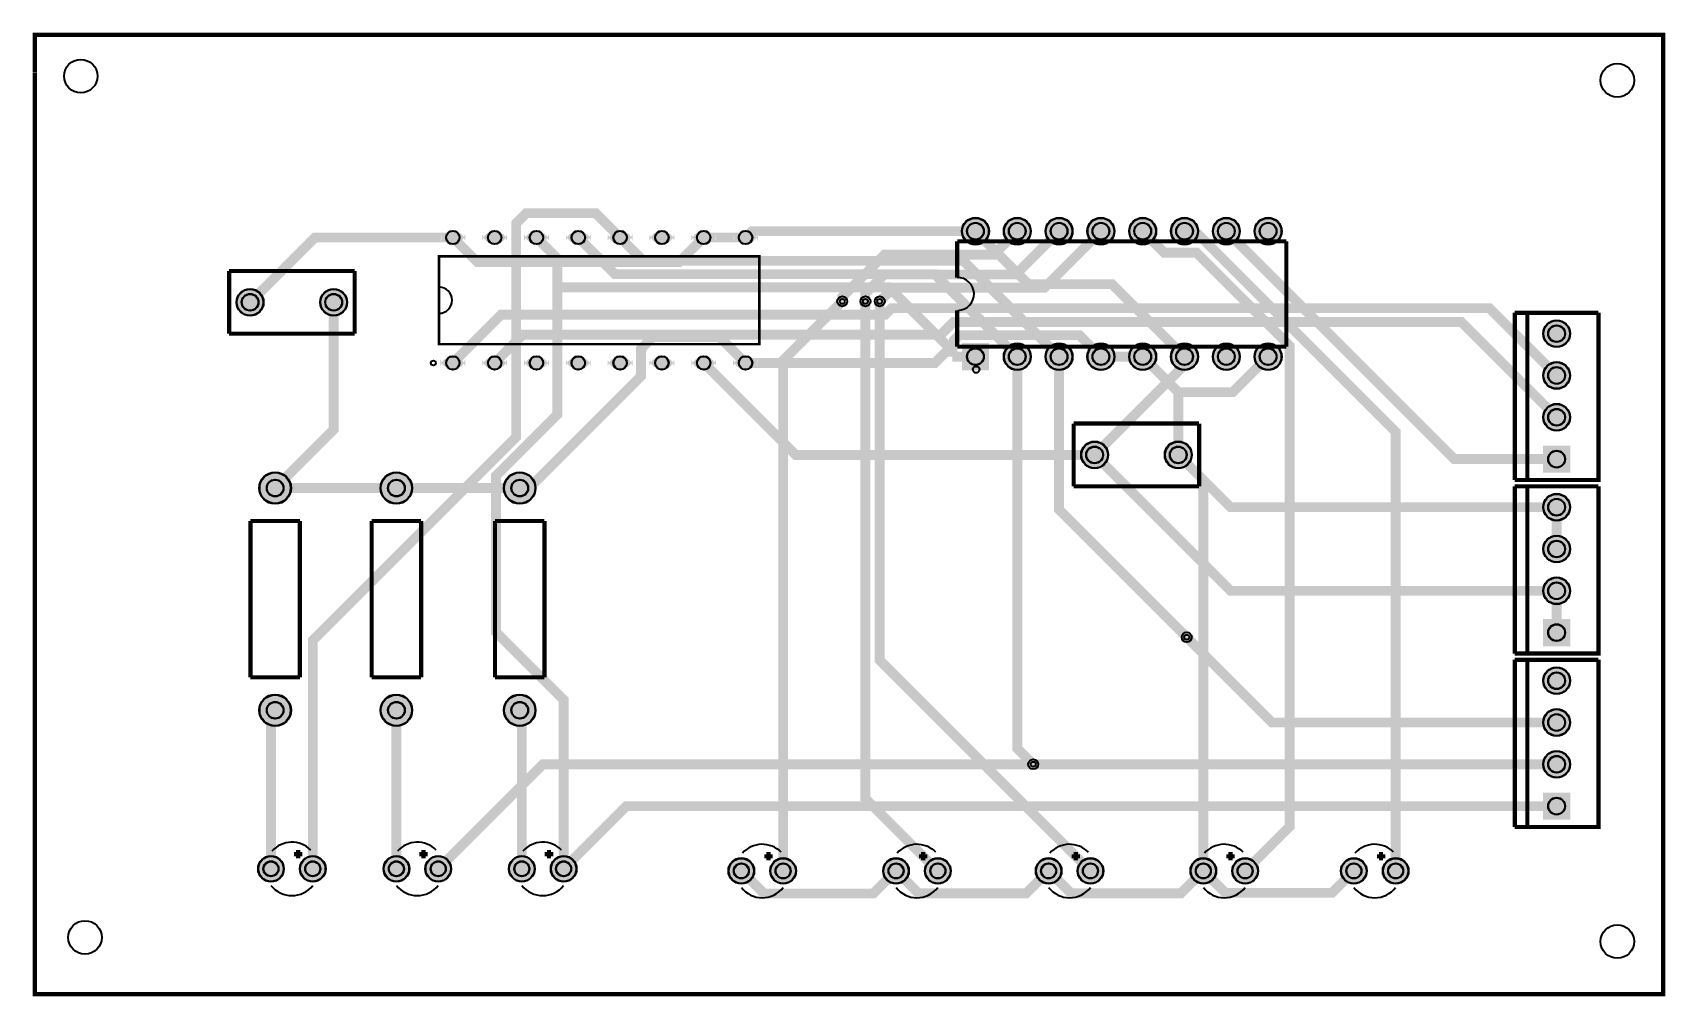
# Model space of a CAD drawing. Header units: millimetres. Extents: x 1.7 to 100.8, y 6.9 to 65.4.
import ezdxf

# ---------------------------------------------------------------- set-up
doc = ezdxf.new("R2010")
doc.units = ezdxf.units.MM
for name, color, linetype, true_color in [('BoardOutLine', 7, 'Continuous', 0xff00ff), ('BottomLayer', 7, 'Continuous', 0x0000ff), ('BottomSolderMaskLayer', 7, 'Continuous', 0xaa00ff), ('Document', 7, 'Continuous', 0xffffff), ('Hole', 7, 'Continuous', 0x222222), ('Multi-Layer', 7, 'Continuous', 0xc0c0c0), ('TopLayer', 7, 'Continuous', 0xff0000), ('TopSilkLayer', 7, 'Continuous', 0xffcc00), ('TopSolderMaskLayer', 7, 'Continuous', 0x800080)]:
    doc.layers.add(name, color=color, linetype=linetype, true_color=true_color)

msp = doc.modelspace()

# ---------------------------------------------------------------- hatches: boundary and pattern name
at = {"layer": 'BottomSolderMaskLayer'}
for points in [[(58.102, 53.341, 1), (59.752, 53.341, 1)], [(60.642, 53.341, 1), (62.292, 53.341, 1)], [(63.182, 53.341, 1), (64.832, 53.341, 1)], [(65.722, 53.341, 1), (67.372, 53.341, 1)], [(68.262, 53.341, 1), (69.912, 53.341, 1)], [(70.802, 53.341, 1), (72.452, 53.341, 1)], [(73.342, 53.341, 1), (74.992, 53.341, 1)], [(75.882, 53.341, 1), (77.532, 53.341, 1)], [(27.933, 53.147, -0.785398), (26.423, 53.147), (26.423, 52.771, -0.785398), (27.933, 52.771)], [(30.473, 53.147, -0.785398), (28.963, 53.147), (28.963, 52.771, -0.785398), (30.473, 52.771)], [(33.013, 53.147, -0.785398), (31.503, 53.147), (31.503, 52.771, -0.785398), (33.013, 52.771)], [(35.553, 53.147, -0.785398), (34.043, 53.147), (34.043, 52.771, -0.785398), (35.553, 52.771)], [(38.093, 53.147, -0.785398), (36.583, 53.147), (36.583, 52.771, -0.785398), (38.093, 52.771)], [(40.633, 53.147, -0.785398), (39.123, 53.147), (39.123, 52.771, -0.785398), (40.633, 52.771)], [(43.173, 53.147, -0.785398), (41.663, 53.147), (41.663, 52.771, -0.785398), (43.173, 52.771)], [(45.713, 53.147, -0.785398), (44.203, 53.147), (44.203, 52.771, -0.785398), (45.713, 52.771)], [(14.034, 49.022, 1), (15.684, 49.022, 1)], [(19.114, 49.022, 1), (20.764, 49.022, 1)], [(93.409, 47.117, 1), (95.059, 47.117, 1)], [(27.933, 45.527, -0.785398), (26.423, 45.527), (26.423, 45.151, -0.785398), (27.933, 45.151)], [(30.473, 45.527, -0.785398), (28.963, 45.527), (28.963, 45.151, -0.785398), (30.473, 45.151)], [(33.013, 45.527, -0.785398), (31.503, 45.527), (31.503, 45.151, -0.785398), (33.013, 45.151)], [(35.553, 45.527, -0.785398), (34.043, 45.527), (34.043, 45.151, -0.785398), (35.553, 45.151)], [(38.093, 45.527, -0.785398), (36.583, 45.527), (36.583, 45.151, -0.785398), (38.093, 45.151)], [(40.633, 45.527, -0.785398), (39.123, 45.527), (39.123, 45.151, -0.785398), (40.633, 45.151)], [(43.173, 45.527, -0.785398), (41.663, 45.527), (41.663, 45.151, -0.785398), (43.173, 45.151)], [(45.713, 45.527, -0.785398), (44.203, 45.527), (44.203, 45.151, -0.785398), (45.713, 45.151)], [(58.102, 44.895), (58.102, 46.546), (59.752, 46.546), (59.752, 44.895)], [(60.642, 45.721, 1), (62.292, 45.721, 1)], [(63.182, 45.721, 1), (64.832, 45.721, 1)], [(65.722, 45.721, 1), (67.372, 45.721, 1)], [(68.262, 45.721, 1), (69.912, 45.721, 1)], [(70.802, 45.721, 1), (72.452, 45.721, 1)], [(73.342, 45.721, 1), (74.992, 45.721, 1)], [(75.882, 45.721, 1), (77.532, 45.721, 1)], [(93.409, 44.577, 1), (95.059, 44.577, 1)], [(93.409, 42.037, 1), (95.059, 42.037, 1)], [(65.342, 39.751, 1), (66.992, 39.751, 1)], [(70.422, 39.751, 1), (72.072, 39.751, 1)], [(93.409, 38.672), (93.409, 40.322), (95.059, 40.322), (95.059, 38.672)], [(15.418, 37.738, 1), (17.348, 37.738, 1)], [(22.784, 37.738, 1), (24.714, 37.738, 1)], [(30.277, 37.738, 1), (32.207, 37.738, 1)], [(93.409, 36.576, 1), (95.059, 36.576, 1)], [(93.409, 34.036, 1), (95.059, 34.036, 1)], [(93.409, 31.496, 1), (95.059, 31.496, 1)], [(93.409, 28.131), (93.409, 29.781), (95.059, 29.781), (95.059, 28.131)], [(93.409, 26.035, 1), (95.059, 26.035, 1)], [(15.418, 24.238, 1), (17.348, 24.238, 1)], [(22.784, 24.238, 1), (24.714, 24.238, 1)], [(30.277, 24.238, 1), (32.207, 24.238, 1)], [(93.409, 23.495, 1), (95.059, 23.495, 1)], [(93.409, 20.955, 1), (95.059, 20.955, 1)], [(93.409, 17.59), (93.409, 19.24), (95.059, 19.24), (95.059, 17.59)], [(15.342, 14.605, 1), (16.916, 14.605, 1)], [(17.882, 14.605, 1), (19.456, 14.605, 1)], [(22.962, 14.605, 1), (24.536, 14.605, 1)], [(25.502, 14.605, 1), (27.076, 14.605, 1)], [(30.582, 14.605, 1), (32.156, 14.605, 1)], [(33.122, 14.605, 1), (34.696, 14.605, 1)], [(43.917, 14.478, 1), (45.491, 14.478, 1)], [(46.457, 14.478, 1), (48.031, 14.478, 1)], [(53.315, 14.478, 1), (54.889, 14.478, 1)], [(55.855, 14.478, 1), (57.429, 14.478, 1)], [(62.586, 14.478, 1), (64.16, 14.478, 1)], [(65.126, 14.478, 1), (66.7, 14.478, 1)], [(71.984, 14.478, 1), (73.558, 14.478, 1)], [(74.524, 14.478, 1), (76.098, 14.478, 1)], [(81.128, 14.478, 1), (82.702, 14.478, 1)], [(83.668, 14.478, 1), (85.242, 14.478, 1)]]:
    msp.add_hatch(color=256, dxfattribs=at).paths.add_polyline_path(points)
at = {"layer": 'Multi-Layer'}
for points in [[(58.127, 53.341, 1), (59.727, 53.341, 1)], [(60.667, 53.341, 1), (62.267, 53.341, 1)], [(63.207, 53.341, 1), (64.807, 53.341, 1)], [(65.747, 53.341, 1), (67.347, 53.341, 1)], [(68.287, 53.341, 1), (69.887, 53.341, 1)], [(70.827, 53.341, 1), (72.427, 53.341, 1)], [(73.367, 53.341, 1), (74.967, 53.341, 1)], [(75.907, 53.341, 1), (77.507, 53.341, 1)], [(27.908, 53.141, -0.785398), (26.448, 53.141), (26.448, 52.777, -0.785398), (27.908, 52.777)], [(30.448, 53.141, -0.785398), (28.988, 53.141), (28.988, 52.777, -0.785398), (30.448, 52.777)], [(32.988, 53.141, -0.785398), (31.528, 53.141), (31.528, 52.777, -0.785398), (32.988, 52.777)], [(35.528, 53.141, -0.785398), (34.068, 53.141), (34.068, 52.777, -0.785398), (35.528, 52.777)], [(38.068, 53.141, -0.785398), (36.608, 53.141), (36.608, 52.777, -0.785398), (38.068, 52.777)], [(40.608, 53.141, -0.785398), (39.148, 53.141), (39.148, 52.777, -0.785398), (40.608, 52.777)], [(43.148, 53.141, -0.785398), (41.688, 53.141), (41.688, 52.777, -0.785398), (43.148, 52.777)], [(45.688, 53.141, -0.785398), (44.228, 53.141), (44.228, 52.777, -0.785398), (45.688, 52.777)], [(14.059, 49.022, 1), (15.659, 49.022, 1)], [(19.139, 49.022, 1), (20.739, 49.022, 1)], [(93.434, 47.117, 1), (95.034, 47.117, 1)], [(27.908, 45.521, -0.785398), (26.448, 45.521), (26.448, 45.157, -0.785398), (27.908, 45.157)], [(30.448, 45.521, -0.785398), (28.988, 45.521), (28.988, 45.157, -0.785398), (30.448, 45.157)], [(32.988, 45.521, -0.785398), (31.528, 45.521), (31.528, 45.157, -0.785398), (32.988, 45.157)], [(35.528, 45.521, -0.785398), (34.068, 45.521), (34.068, 45.157, -0.785398), (35.528, 45.157)], [(38.068, 45.521, -0.785398), (36.608, 45.521), (36.608, 45.157, -0.785398), (38.068, 45.157)], [(40.608, 45.521, -0.785398), (39.148, 45.521), (39.148, 45.157, -0.785398), (40.608, 45.157)], [(43.148, 45.521, -0.785398), (41.688, 45.521), (41.688, 45.157, -0.785398), (43.148, 45.157)], [(45.688, 45.521, -0.785398), (44.228, 45.521), (44.228, 45.157, -0.785398), (45.688, 45.157)], [(58.127, 44.921), (58.127, 46.521), (59.727, 46.521), (59.727, 44.921)], [(60.667, 45.721, 1), (62.267, 45.721, 1)], [(63.207, 45.721, 1), (64.807, 45.721, 1)], [(65.747, 45.721, 1), (67.347, 45.721, 1)], [(68.287, 45.721, 1), (69.887, 45.721, 1)], [(70.827, 45.721, 1), (72.427, 45.721, 1)], [(73.367, 45.721, 1), (74.967, 45.721, 1)], [(75.907, 45.721, 1), (77.507, 45.721, 1)], [(93.434, 44.577, 1), (95.034, 44.577, 1)], [(93.434, 42.037, 1), (95.034, 42.037, 1)], [(65.367, 39.751, 1), (66.967, 39.751, 1)], [(70.447, 39.751, 1), (72.047, 39.751, 1)], [(93.434, 38.697), (93.434, 40.297), (95.034, 40.297), (95.034, 38.697)], [(15.443, 37.738, 1), (17.323, 37.738, 1)], [(22.809, 37.738, 1), (24.689, 37.738, 1)], [(30.302, 37.738, 1), (32.182, 37.738, 1)], [(93.434, 36.576, 1), (95.034, 36.576, 1)], [(93.434, 34.036, 1), (95.034, 34.036, 1)], [(93.434, 31.496, 1), (95.034, 31.496, 1)], [(93.434, 28.156), (93.434, 29.756), (95.034, 29.756), (95.034, 28.156)], [(93.434, 26.035, 1), (95.034, 26.035, 1)], [(15.443, 24.238, 1), (17.323, 24.238, 1)], [(22.809, 24.238, 1), (24.689, 24.238, 1)], [(30.302, 24.238, 1), (32.182, 24.238, 1)], [(93.434, 23.495, 1), (95.034, 23.495, 1)], [(93.434, 20.955, 1), (95.034, 20.955, 1)], [(93.434, 17.615), (93.434, 19.215), (95.034, 19.215), (95.034, 17.615)], [(15.367, 14.605, 1), (16.891, 14.605, 1)], [(17.907, 14.605, 1), (19.431, 14.605, 1)], [(22.987, 14.605, 1), (24.511, 14.605, 1)], [(25.527, 14.605, 1), (27.051, 14.605, 1)], [(30.607, 14.605, 1), (32.131, 14.605, 1)], [(33.147, 14.605, 1), (34.671, 14.605, 1)], [(43.942, 14.478, 1), (45.466, 14.478, 1)], [(46.482, 14.478, 1), (48.006, 14.478, 1)], [(53.34, 14.478, 1), (54.864, 14.478, 1)], [(55.88, 14.478, 1), (57.404, 14.478, 1)], [(62.611, 14.478, 1), (64.135, 14.478, 1)], [(65.151, 14.478, 1), (66.675, 14.478, 1)], [(72.009, 14.478, 1), (73.533, 14.478, 1)], [(74.549, 14.478, 1), (76.073, 14.478, 1)], [(81.153, 14.478, 1), (82.677, 14.478, 1)], [(83.693, 14.478, 1), (85.217, 14.478, 1)]]:
    msp.add_hatch(color=256, dxfattribs=at).paths.add_polyline_path(points)
at = {"layer": 'TopSolderMaskLayer'}
for points in [[(58.102, 53.341, 1), (59.752, 53.341, 1)], [(60.642, 53.341, 1), (62.292, 53.341, 1)], [(63.182, 53.341, 1), (64.832, 53.341, 1)], [(65.722, 53.341, 1), (67.372, 53.341, 1)], [(68.262, 53.341, 1), (69.912, 53.341, 1)], [(70.802, 53.341, 1), (72.452, 53.341, 1)], [(73.342, 53.341, 1), (74.992, 53.341, 1)], [(75.882, 53.341, 1), (77.532, 53.341, 1)], [(27.933, 53.147, -0.785398), (26.423, 53.147), (26.423, 52.771, -0.785398), (27.933, 52.771)], [(30.473, 53.147, -0.785398), (28.963, 53.147), (28.963, 52.771, -0.785398), (30.473, 52.771)], [(33.013, 53.147, -0.785398), (31.503, 53.147), (31.503, 52.771, -0.785398), (33.013, 52.771)], [(35.553, 53.147, -0.785398), (34.043, 53.147), (34.043, 52.771, -0.785398), (35.553, 52.771)], [(38.093, 53.147, -0.785398), (36.583, 53.147), (36.583, 52.771, -0.785398), (38.093, 52.771)], [(40.633, 53.147, -0.785398), (39.123, 53.147), (39.123, 52.771, -0.785398), (40.633, 52.771)], [(43.173, 53.147, -0.785398), (41.663, 53.147), (41.663, 52.771, -0.785398), (43.173, 52.771)], [(45.713, 53.147, -0.785398), (44.203, 53.147), (44.203, 52.771, -0.785398), (45.713, 52.771)], [(14.034, 49.022, 1), (15.684, 49.022, 1)], [(19.114, 49.022, 1), (20.764, 49.022, 1)], [(93.409, 47.117, 1), (95.059, 47.117, 1)], [(27.933, 45.527, -0.785398), (26.423, 45.527), (26.423, 45.151, -0.785398), (27.933, 45.151)], [(30.473, 45.527, -0.785398), (28.963, 45.527), (28.963, 45.151, -0.785398), (30.473, 45.151)], [(33.013, 45.527, -0.785398), (31.503, 45.527), (31.503, 45.151, -0.785398), (33.013, 45.151)], [(35.553, 45.527, -0.785398), (34.043, 45.527), (34.043, 45.151, -0.785398), (35.553, 45.151)], [(38.093, 45.527, -0.785398), (36.583, 45.527), (36.583, 45.151, -0.785398), (38.093, 45.151)], [(40.633, 45.527, -0.785398), (39.123, 45.527), (39.123, 45.151, -0.785398), (40.633, 45.151)], [(43.173, 45.527, -0.785398), (41.663, 45.527), (41.663, 45.151, -0.785398), (43.173, 45.151)], [(45.713, 45.527, -0.785398), (44.203, 45.527), (44.203, 45.151, -0.785398), (45.713, 45.151)], [(58.102, 44.895), (58.102, 46.546), (59.752, 46.546), (59.752, 44.895)], [(60.642, 45.721, 1), (62.292, 45.721, 1)], [(63.182, 45.721, 1), (64.832, 45.721, 1)], [(65.722, 45.721, 1), (67.372, 45.721, 1)], [(68.262, 45.721, 1), (69.912, 45.721, 1)], [(70.802, 45.721, 1), (72.452, 45.721, 1)], [(73.342, 45.721, 1), (74.992, 45.721, 1)], [(75.882, 45.721, 1), (77.532, 45.721, 1)], [(93.409, 44.577, 1), (95.059, 44.577, 1)], [(93.409, 42.037, 1), (95.059, 42.037, 1)], [(65.342, 39.751, 1), (66.992, 39.751, 1)], [(70.422, 39.751, 1), (72.072, 39.751, 1)], [(93.409, 38.672), (93.409, 40.322), (95.059, 40.322), (95.059, 38.672)], [(15.418, 37.738, 1), (17.348, 37.738, 1)], [(22.784, 37.738, 1), (24.714, 37.738, 1)], [(30.277, 37.738, 1), (32.207, 37.738, 1)], [(93.409, 36.576, 1), (95.059, 36.576, 1)], [(93.409, 34.036, 1), (95.059, 34.036, 1)], [(93.409, 31.496, 1), (95.059, 31.496, 1)], [(93.409, 28.131), (93.409, 29.781), (95.059, 29.781), (95.059, 28.131)], [(93.409, 26.035, 1), (95.059, 26.035, 1)], [(15.418, 24.238, 1), (17.348, 24.238, 1)], [(22.784, 24.238, 1), (24.714, 24.238, 1)], [(30.277, 24.238, 1), (32.207, 24.238, 1)], [(93.409, 23.495, 1), (95.059, 23.495, 1)], [(93.409, 20.955, 1), (95.059, 20.955, 1)], [(93.409, 17.59), (93.409, 19.24), (95.059, 19.24), (95.059, 17.59)], [(15.342, 14.605, 1), (16.916, 14.605, 1)], [(17.882, 14.605, 1), (19.456, 14.605, 1)], [(22.962, 14.605, 1), (24.536, 14.605, 1)], [(25.502, 14.605, 1), (27.076, 14.605, 1)], [(30.582, 14.605, 1), (32.156, 14.605, 1)], [(33.122, 14.605, 1), (34.696, 14.605, 1)], [(43.917, 14.478, 1), (45.491, 14.478, 1)], [(46.457, 14.478, 1), (48.031, 14.478, 1)], [(53.315, 14.478, 1), (54.889, 14.478, 1)], [(55.855, 14.478, 1), (57.429, 14.478, 1)], [(62.586, 14.478, 1), (64.16, 14.478, 1)], [(65.126, 14.478, 1), (66.7, 14.478, 1)], [(71.984, 14.478, 1), (73.558, 14.478, 1)], [(74.524, 14.478, 1), (76.098, 14.478, 1)], [(81.128, 14.478, 1), (82.702, 14.478, 1)], [(83.668, 14.478, 1), (85.242, 14.478, 1)]]:
    msp.add_hatch(color=256, dxfattribs=at).paths.add_polyline_path(points)

# ---------------------------------------------------------------- linework, layer by layer
at = {"layer": 'BoardOutLine', "const_width": 0.254}
msp.add_lwpolyline([(1.778, 62.992), (1.778, 65.278), (100.711, 65.278), (100.711, 6.985), (1.778, 6.985), (1.778, 62.969)], dxfattribs=at)
at = {"layer": 'BottomLayer', "const_width": 0.6}
for points in [[(37.338, 52.959), (35.855, 54.442), (31.651, 54.442), (31.026, 53.817), (31.026, 40.842), (18.669, 28.485), (18.669, 14.605)], [(71.627, 45.721), (67.226, 50.122), (62.146, 50.122), (58.927, 53.341)], [(69.087, 53.341), (70.389, 52.039), (72.362, 52.039), (78.017, 46.383), (78.017, 17.184), (75.311, 14.478)], [(84.455, 14.478), (84.455, 41.146), (72.26, 53.341), (71.627, 53.341)], [(94.234, 39.497), (88.011, 39.497), (74.167, 53.341)], [(32.258, 52.959), (33.528, 51.689), (33.528, 49.928)], [(61.467, 45.721), (56.457, 50.731), (37.026, 50.731), (34.798, 52.959)], [(37.338, 52.959), (38.754, 51.543), (58.185, 51.543), (64.007, 45.721)], [(33.528, 49.928), (33.528, 42.209), (29.794, 38.475), (29.794, 28.98), (33.909, 24.865), (33.909, 14.605)], [(33.528, 49.928), (53.669, 49.928), (57.525, 46.071), (57.525, 45.721)], [(16.383, 37.738), (19.939, 41.294), (19.939, 49.022)], [(50.837, 49.081), (47.244, 45.488), (47.244, 14.478)], [(52.241, 49.081), (52.241, 18.879), (56.642, 14.478)], [(65.913, 14.478), (53.11, 27.281), (53.11, 49.081)], [(31.242, 37.738), (31.805, 37.738), (38.608, 44.541), (38.608, 46.201), (39.311, 46.904), (43.393, 46.904), (44.958, 45.339)], [(58.927, 45.721), (57.525, 45.721)], [(62.438, 20.955), (61.467, 21.926), (61.467, 45.721)], [(64.007, 45.721), (64.007, 36.426), (71.76, 28.673)], [(71.247, 43.561), (69.087, 45.721)], [(71.247, 43.561), (74.547, 43.561), (76.707, 45.721)], [(71.247, 39.751), (71.247, 43.561)], [(71.247, 39.751), (72.771, 38.227), (72.771, 14.478)], [(94.234, 36.576), (94.234, 34.036)], [(94.234, 31.496), (94.234, 28.956)], [(23.749, 24.238), (23.749, 14.605)], [(31.242, 24.238), (31.369, 24.111), (31.369, 14.605)], [(54.102, 14.478), (52.733, 13.109), (46.073, 13.109), (44.704, 14.478)], [(63.373, 14.478), (62.007, 13.112), (55.468, 13.112), (54.102, 14.478)], [(72.771, 14.478), (71.414, 13.121), (64.73, 13.121), (63.373, 14.478)], [(81.915, 14.478), (80.581, 13.144), (74.105, 13.144), (72.771, 14.478)]]:
    msp.add_lwpolyline(points, dxfattribs=at)
at = {"layer": 'BottomSolderMaskLayer'}
for centre, radius in [((58.927, 53.341), 0.825), ((58.927, 53.341), 0.516), ((61.467, 53.341), 0.825), ((61.467, 53.341), 0.516), ((64.007, 53.341), 0.825), ((64.007, 53.341), 0.516), ((66.547, 53.341), 0.825), ((66.547, 53.341), 0.516), ((69.087, 53.341), 0.825), ((69.087, 53.341), 0.516), ((71.627, 53.341), 0.825), ((71.627, 53.341), 0.516), ((74.167, 53.341), 0.825), ((74.167, 53.341), 0.516), ((76.707, 53.341), 0.825), ((76.707, 53.341), 0.516), ((27.178, 52.959), 0.414), ((29.718, 52.959), 0.414), ((32.258, 52.959), 0.414), ((34.798, 52.959), 0.414), ((37.338, 52.959), 0.414), ((39.878, 52.959), 0.414), ((42.418, 52.959), 0.414), ((44.958, 52.959), 0.414), ((14.859, 49.022), 0.825), ((19.939, 49.022), 0.825), ((14.859, 49.022), 0.516), ((19.939, 49.022), 0.516), ((94.234, 47.117), 0.825), ((94.234, 47.117), 0.516), ((27.178, 45.339), 0.414), ((29.718, 45.339), 0.414), ((32.258, 45.339), 0.414), ((34.798, 45.339), 0.414), ((37.338, 45.339), 0.414), ((39.878, 45.339), 0.414), ((42.418, 45.339), 0.414), ((44.958, 45.339), 0.414), ((58.927, 45.721), 0.516), ((61.467, 45.721), 0.825), ((61.467, 45.721), 0.516), ((64.007, 45.721), 0.825), ((64.007, 45.721), 0.516), ((66.547, 45.721), 0.825), ((66.547, 45.721), 0.516), ((69.087, 45.721), 0.825), ((69.087, 45.721), 0.516), ((71.627, 45.721), 0.825), ((71.627, 45.721), 0.516), ((74.167, 45.721), 0.825), ((74.167, 45.721), 0.516), ((76.707, 45.721), 0.825), ((76.707, 45.721), 0.516), ((94.234, 44.577), 0.825), ((94.234, 44.577), 0.516), ((94.234, 42.037), 0.825), ((94.234, 42.037), 0.516), ((66.167, 39.751), 0.825), ((66.167, 39.751), 0.516), ((71.247, 39.751), 0.825), ((71.247, 39.751), 0.516), ((94.234, 39.497), 0.516), ((16.383, 37.738), 0.965), ((23.749, 37.738), 0.965), ((31.242, 37.738), 0.965), ((16.383, 37.738), 0.514), ((23.749, 37.738), 0.514), ((31.242, 37.738), 0.514), ((94.234, 36.576), 0.825), ((94.234, 36.576), 0.516), ((94.234, 34.036), 0.825), ((94.234, 34.036), 0.516), ((94.234, 31.496), 0.825), ((94.234, 31.496), 0.516), ((94.234, 28.956), 0.516), ((94.234, 26.035), 0.825), ((94.234, 26.035), 0.516), ((16.383, 24.238), 0.965), ((23.749, 24.238), 0.965), ((31.242, 24.238), 0.965), ((16.383, 24.238), 0.514), ((23.749, 24.238), 0.514), ((31.242, 24.238), 0.514), ((94.234, 23.495), 0.825), ((94.234, 23.495), 0.516), ((94.234, 20.955), 0.825), ((94.234, 20.955), 0.516), ((94.234, 18.415), 0.516), ((16.129, 14.605), 0.787), ((16.129, 14.605), 0.465), ((18.669, 14.605), 0.787), ((18.669, 14.605), 0.465), ((23.749, 14.605), 0.787), ((23.749, 14.605), 0.465), ((26.289, 14.605), 0.787), ((26.289, 14.605), 0.465), ((31.369, 14.605), 0.787), ((31.369, 14.605), 0.465), ((33.909, 14.605), 0.787), ((33.909, 14.605), 0.465), ((44.704, 14.478), 0.787), ((44.704, 14.478), 0.465), ((47.244, 14.478), 0.787), ((47.244, 14.478), 0.465), ((54.102, 14.478), 0.787), ((54.102, 14.478), 0.465), ((56.642, 14.478), 0.787), ((56.642, 14.478), 0.465), ((63.373, 14.478), 0.787), ((63.373, 14.478), 0.465), ((65.913, 14.478), 0.787), ((65.913, 14.478), 0.465), ((72.771, 14.478), 0.787), ((72.771, 14.478), 0.465), ((75.311, 14.478), 0.787), ((75.311, 14.478), 0.465), ((81.915, 14.478), 0.787), ((81.915, 14.478), 0.465), ((84.455, 14.478), 0.787), ((84.455, 14.478), 0.465)]:
    msp.add_circle(centre, radius, dxfattribs=at)
at = {"layer": 'Document'}
for centre, radius in [((25.996, 45.339), 0.15), ((58.967, 44.931), 0.2)]:
    msp.add_circle(centre, radius, dxfattribs=at)
at = {"layer": 'Hole'}
for centre in [(50.837, 49.081), (52.241, 49.081), (53.11, 49.081), (71.76, 28.673), (62.438, 20.955)]:
    msp.add_circle(centre, 0.153, dxfattribs=at)
at = {"layer": 'Multi-Layer'}
for centre, radius in [((4.577, 62.763), 1.016), ((97.922, 62.509), 1.016), ((58.927, 53.341), 0.8), ((58.927, 53.341), 0.5), ((61.467, 53.341), 0.8), ((61.467, 53.341), 0.5), ((64.007, 53.341), 0.8), ((64.007, 53.341), 0.5), ((66.547, 53.341), 0.8), ((66.547, 53.341), 0.5), ((69.087, 53.341), 0.8), ((69.087, 53.341), 0.5), ((71.627, 53.341), 0.8), ((71.627, 53.341), 0.5), ((74.167, 53.341), 0.8), ((74.167, 53.341), 0.5), ((76.707, 53.341), 0.8), ((76.707, 53.341), 0.5), ((27.178, 52.959), 0.4), ((29.718, 52.959), 0.4), ((32.258, 52.959), 0.4), ((34.798, 52.959), 0.4), ((37.338, 52.959), 0.4), ((39.878, 52.959), 0.4), ((42.418, 52.959), 0.4), ((44.958, 52.959), 0.4), ((14.859, 49.022), 0.8), ((19.939, 49.022), 0.8), ((14.859, 49.022), 0.5), ((19.939, 49.022), 0.5), ((50.837, 49.081), 0.305), ((52.241, 49.081), 0.305), ((53.11, 49.081), 0.305), ((94.234, 47.117), 0.8), ((94.234, 47.117), 0.5), ((27.178, 45.339), 0.4), ((29.718, 45.339), 0.4), ((32.258, 45.339), 0.4), ((34.798, 45.339), 0.4), ((37.338, 45.339), 0.4), ((39.878, 45.339), 0.4), ((42.418, 45.339), 0.4), ((44.958, 45.339), 0.4), ((58.927, 45.721), 0.5), ((61.467, 45.721), 0.8), ((61.467, 45.721), 0.5), ((64.007, 45.721), 0.8), ((64.007, 45.721), 0.5), ((66.547, 45.721), 0.8), ((66.547, 45.721), 0.5), ((69.087, 45.721), 0.8), ((69.087, 45.721), 0.5), ((71.627, 45.721), 0.8), ((71.627, 45.721), 0.5), ((74.167, 45.721), 0.8), ((74.167, 45.721), 0.5), ((76.707, 45.721), 0.8), ((76.707, 45.721), 0.5), ((94.234, 44.577), 0.8), ((94.234, 44.577), 0.5), ((94.234, 42.037), 0.8), ((94.234, 42.037), 0.5), ((66.167, 39.751), 0.8), ((66.167, 39.751), 0.5), ((71.247, 39.751), 0.8), ((71.247, 39.751), 0.5), ((94.234, 39.497), 0.5), ((16.383, 37.738), 0.94), ((16.383, 37.738), 0.5), ((23.749, 37.738), 0.94), ((23.749, 37.738), 0.5), ((31.242, 37.738), 0.94), ((31.242, 37.738), 0.5), ((94.234, 36.576), 0.8), ((94.234, 36.576), 0.5), ((94.234, 34.036), 0.8), ((94.234, 34.036), 0.5), ((94.234, 31.496), 0.8), ((94.234, 31.496), 0.5), ((71.76, 28.673), 0.305), ((94.234, 28.956), 0.5), ((94.234, 26.035), 0.8), ((94.234, 26.035), 0.5), ((16.383, 24.238), 0.94), ((23.749, 24.238), 0.94), ((31.242, 24.238), 0.94), ((16.383, 24.238), 0.5), ((23.749, 24.238), 0.5), ((31.242, 24.238), 0.5), ((94.234, 23.495), 0.8), ((94.234, 23.495), 0.5), ((62.438, 20.955), 0.305), ((94.234, 20.955), 0.8), ((94.234, 20.955), 0.5), ((94.234, 18.415), 0.5), ((16.129, 14.605), 0.762), ((16.129, 14.605), 0.45), ((18.669, 14.605), 0.762), ((18.669, 14.605), 0.45), ((23.749, 14.605), 0.762), ((23.749, 14.605), 0.45), ((26.289, 14.605), 0.762), ((26.289, 14.605), 0.45), ((31.369, 14.605), 0.762), ((31.369, 14.605), 0.45), ((33.909, 14.605), 0.762), ((33.909, 14.605), 0.45), ((44.704, 14.478), 0.762), ((44.704, 14.478), 0.45), ((47.244, 14.478), 0.762), ((47.244, 14.478), 0.45), ((54.102, 14.478), 0.762), ((54.102, 14.478), 0.45), ((56.642, 14.478), 0.762), ((56.642, 14.478), 0.45), ((63.373, 14.478), 0.762), ((63.373, 14.478), 0.45), ((65.913, 14.478), 0.762), ((65.913, 14.478), 0.45), ((72.771, 14.478), 0.762), ((72.771, 14.478), 0.45), ((75.311, 14.478), 0.762), ((75.311, 14.478), 0.45), ((81.915, 14.478), 0.762), ((81.915, 14.478), 0.45), ((84.455, 14.478), 0.762), ((84.455, 14.478), 0.45), ((4.831, 10.439), 1.016), ((97.922, 10.185), 1.016)]:
    msp.add_circle(centre, radius, dxfattribs=at)
at = {"layer": 'TopLayer', "const_width": 0.6}
for points in [[(58.927, 53.341), (45.34, 53.341), (44.958, 52.959)], [(61.467, 53.341), (60.045, 51.918), (53.394, 51.918), (50.837, 49.362), (50.837, 49.081)], [(52.241, 49.081), (52.241, 49.554), (53.402, 50.714), (61.38, 50.714), (64.007, 53.341)], [(66.547, 53.341), (63.117, 49.911), (53.94, 49.911), (53.11, 49.081)], [(14.859, 49.022), (18.796, 52.959), (27.178, 52.959)], [(42.418, 52.959), (40.928, 51.469), (28.668, 51.469), (27.178, 52.959)], [(44.958, 52.959), (42.418, 52.959)], [(27.178, 45.339), (30.113, 48.274), (53.444, 48.274), (53.836, 48.665), (90.146, 48.665), (94.234, 44.577)], [(94.234, 42.037), (88.445, 47.826), (57.587, 47.826), (56.821, 47.06), (56.821, 47.06), (31.439, 47.06), (29.718, 45.339)], [(66.547, 45.721), (65.245, 47.023), (57.919, 47.023), (57.625, 46.729), (57.625, 46.493), (56.471, 45.339), (44.958, 45.339)], [(66.167, 39.751), (48.006, 39.751), (42.418, 45.339)], [(66.167, 39.751), (71.627, 45.211), (71.627, 45.721)], [(69.087, 45.721), (66.547, 45.721)], [(94.234, 31.496), (74.422, 31.496), (66.167, 39.751)], [(94.234, 36.576), (74.422, 36.576), (71.247, 39.751)], [(23.749, 37.738), (16.383, 37.738)], [(31.242, 37.738), (23.749, 37.738)], [(71.76, 28.673), (76.938, 23.495), (94.234, 23.495)], [(16.383, 24.238), (16.129, 23.984), (16.129, 14.605)], [(26.289, 14.605), (32.639, 20.955), (62.438, 20.955)], [(62.438, 20.955), (94.234, 20.955)], [(94.234, 18.415), (37.719, 18.415), (33.909, 14.605)]]:
    msp.add_lwpolyline(points, dxfattribs=at)
at = {"layer": 'TopSilkLayer', "const_width": 0.254}
for points in [[(77.817, 52.731), (57.817, 52.731)], [(57.817, 50.529), (57.817, 52.729)], [(77.817, 46.331), (77.817, 52.731)], [(13.589, 50.927), (21.209, 50.927)], [(13.589, 47.117), (13.589, 50.927)], [(21.209, 50.927), (21.209, 47.117)], [(57.817, 46.331), (57.817, 48.531)], [(91.694, 38.227), (91.694, 48.387)], [(91.694, 48.387), (96.774, 48.387)], [(91.694, 38.227), (96.774, 38.227), (96.774, 48.387)], [(92.456, 38.227), (92.456, 48.387)], [(21.209, 47.117), (13.589, 47.117)], [(77.817, 46.331), (57.817, 46.331)], [(64.897, 41.656), (72.517, 41.656)], [(64.897, 37.846), (64.897, 41.656)], [(72.517, 41.656), (72.517, 37.846)], [(72.517, 37.846), (64.897, 37.846)], [(91.694, 27.686), (91.694, 37.846)], [(91.694, 37.846), (96.774, 37.846)], [(91.694, 27.686), (96.774, 27.686), (96.774, 37.846)], [(92.456, 27.686), (92.456, 37.846)], [(14.883, 26.238), (14.883, 35.738)], [(14.883, 35.738), (17.883, 35.738)], [(17.883, 35.738), (17.883, 26.238)], [(22.249, 26.238), (22.249, 35.738)], [(22.249, 35.738), (25.249, 35.738)], [(25.249, 35.738), (25.249, 26.238)], [(29.742, 26.238), (29.742, 35.738)], [(29.742, 35.738), (32.742, 35.738)], [(32.742, 35.738), (32.742, 26.238)], [(91.694, 17.145), (91.694, 27.305)], [(91.694, 27.305), (96.774, 27.305)], [(91.694, 17.145), (96.774, 17.145), (96.774, 27.305)], [(92.456, 17.145), (92.456, 27.305)], [(17.883, 26.238), (14.883, 26.238)], [(25.249, 26.238), (22.249, 26.238)], [(32.742, 26.238), (29.742, 26.238)], [(17.78, 15.748), (17.78, 15.24)], [(25.4, 15.748), (25.4, 15.24)], [(33.02, 15.748), (33.02, 15.24)], [(17.526, 15.494), (18.034, 15.494)], [(25.146, 15.494), (25.654, 15.494)], [(32.766, 15.494), (33.274, 15.494)], [(46.101, 15.367), (46.609, 15.367)], [(46.355, 15.621), (46.355, 15.113)], [(55.499, 15.367), (56.007, 15.367)], [(55.753, 15.621), (55.753, 15.113)], [(64.77, 15.367), (65.278, 15.367)], [(65.024, 15.621), (65.024, 15.113)], [(74.168, 15.367), (74.676, 15.367)], [(74.422, 15.621), (74.422, 15.113)], [(83.312, 15.367), (83.82, 15.367)], [(83.566, 15.621), (83.566, 15.113)]]:
    msp.add_lwpolyline(points, dxfattribs=at)
at = {"layer": 'TopSilkLayer', "const_width": 0.152}
msp.add_lwpolyline([(26.339, 46.48), (26.339, 51.818), (45.797, 51.818), (45.797, 46.48), (26.339, 46.48)], close=True, dxfattribs=at)
at = {"layer": 'TopSilkLayer'}
msp.add_circle((25.996, 45.339), 0.15, dxfattribs=at)
for centre, radius, start, end in [((26.339, 49.149), 0.794, 270, 90), ((57.842, 49.531), 1, 271.43248, 91.43248), ((17.399, 14.605), 1.616, 45.00018, 138.3661), ((25.019, 14.605), 1.616, 45.00018, 138.3661), ((32.639, 14.605), 1.616, 45.00018, 138.3661), ((45.974, 14.478), 1.616, 45.00018, 138.3661), ((55.372, 14.478), 1.616, 45.00018, 138.3661), ((64.643, 14.478), 1.616, 45.00018, 138.3661), ((74.041, 14.478), 1.616, 45.00018, 138.3661), ((83.185, 14.478), 1.616, 45.00018, 138.3661), ((17.399, 14.605), 1.626, 218.65954, 321.34046), ((25.019, 14.605), 1.626, 218.65954, 321.34046), ((32.639, 14.605), 1.626, 218.65954, 321.34046), ((45.974, 14.478), 1.626, 218.65954, 321.34046), ((55.372, 14.478), 1.626, 218.65954, 321.34046), ((64.643, 14.478), 1.626, 218.65954, 321.34046), ((74.041, 14.478), 1.626, 218.65954, 321.34046), ((83.185, 14.478), 1.626, 218.65954, 321.34046)]:
    msp.add_arc(centre, radius, start, end, dxfattribs=at)
at = {"layer": 'TopSolderMaskLayer'}
for centre, radius in [((58.927, 53.341), 0.825), ((58.927, 53.341), 0.516), ((61.467, 53.341), 0.825), ((61.467, 53.341), 0.516), ((64.007, 53.341), 0.825), ((64.007, 53.341), 0.516), ((66.547, 53.341), 0.825), ((66.547, 53.341), 0.516), ((69.087, 53.341), 0.825), ((69.087, 53.341), 0.516), ((71.627, 53.341), 0.825), ((71.627, 53.341), 0.516), ((74.167, 53.341), 0.825), ((74.167, 53.341), 0.516), ((76.707, 53.341), 0.825), ((76.707, 53.341), 0.516), ((27.178, 52.959), 0.414), ((29.718, 52.959), 0.414), ((32.258, 52.959), 0.414), ((34.798, 52.959), 0.414), ((37.338, 52.959), 0.414), ((39.878, 52.959), 0.414), ((42.418, 52.959), 0.414), ((44.958, 52.959), 0.414), ((14.859, 49.022), 0.825), ((19.939, 49.022), 0.825), ((14.859, 49.022), 0.516), ((19.939, 49.022), 0.516), ((94.234, 47.117), 0.825), ((94.234, 47.117), 0.516), ((27.178, 45.339), 0.414), ((29.718, 45.339), 0.414), ((32.258, 45.339), 0.414), ((34.798, 45.339), 0.414), ((37.338, 45.339), 0.414), ((39.878, 45.339), 0.414), ((42.418, 45.339), 0.414), ((44.958, 45.339), 0.414), ((58.927, 45.721), 0.516), ((61.467, 45.721), 0.825), ((61.467, 45.721), 0.516), ((64.007, 45.721), 0.825), ((64.007, 45.721), 0.516), ((66.547, 45.721), 0.825), ((66.547, 45.721), 0.516), ((69.087, 45.721), 0.825), ((69.087, 45.721), 0.516), ((71.627, 45.721), 0.825), ((71.627, 45.721), 0.516), ((74.167, 45.721), 0.825), ((74.167, 45.721), 0.516), ((76.707, 45.721), 0.825), ((76.707, 45.721), 0.516), ((94.234, 44.577), 0.825), ((94.234, 44.577), 0.516), ((94.234, 42.037), 0.825), ((94.234, 42.037), 0.516), ((66.167, 39.751), 0.825), ((66.167, 39.751), 0.516), ((71.247, 39.751), 0.825), ((71.247, 39.751), 0.516), ((94.234, 39.497), 0.516), ((16.383, 37.738), 0.965), ((23.749, 37.738), 0.965), ((31.242, 37.738), 0.965), ((16.383, 37.738), 0.514), ((23.749, 37.738), 0.514), ((31.242, 37.738), 0.514), ((94.234, 36.576), 0.825), ((94.234, 36.576), 0.516), ((94.234, 34.036), 0.825), ((94.234, 34.036), 0.516), ((94.234, 31.496), 0.825), ((94.234, 31.496), 0.516), ((94.234, 28.956), 0.516), ((94.234, 26.035), 0.825), ((94.234, 26.035), 0.516), ((16.383, 24.238), 0.965), ((23.749, 24.238), 0.965), ((31.242, 24.238), 0.965), ((16.383, 24.238), 0.514), ((23.749, 24.238), 0.514), ((31.242, 24.238), 0.514), ((94.234, 23.495), 0.825), ((94.234, 23.495), 0.516), ((94.234, 20.955), 0.825), ((94.234, 20.955), 0.516), ((94.234, 18.415), 0.516), ((16.129, 14.605), 0.787), ((16.129, 14.605), 0.465), ((18.669, 14.605), 0.787), ((18.669, 14.605), 0.465), ((23.749, 14.605), 0.787), ((23.749, 14.605), 0.465), ((26.289, 14.605), 0.787), ((26.289, 14.605), 0.465), ((31.369, 14.605), 0.787), ((31.369, 14.605), 0.465), ((33.909, 14.605), 0.787), ((33.909, 14.605), 0.465), ((44.704, 14.478), 0.787), ((44.704, 14.478), 0.465), ((47.244, 14.478), 0.787), ((47.244, 14.478), 0.465), ((54.102, 14.478), 0.787), ((54.102, 14.478), 0.465), ((56.642, 14.478), 0.787), ((56.642, 14.478), 0.465), ((63.373, 14.478), 0.787), ((63.373, 14.478), 0.465), ((65.913, 14.478), 0.787), ((65.913, 14.478), 0.465), ((72.771, 14.478), 0.787), ((72.771, 14.478), 0.465), ((75.311, 14.478), 0.787), ((75.311, 14.478), 0.465), ((81.915, 14.478), 0.787), ((81.915, 14.478), 0.465), ((84.455, 14.478), 0.787), ((84.455, 14.478), 0.465)]:
    msp.add_circle(centre, radius, dxfattribs=at)

doc.saveas('drawing.dxf')
